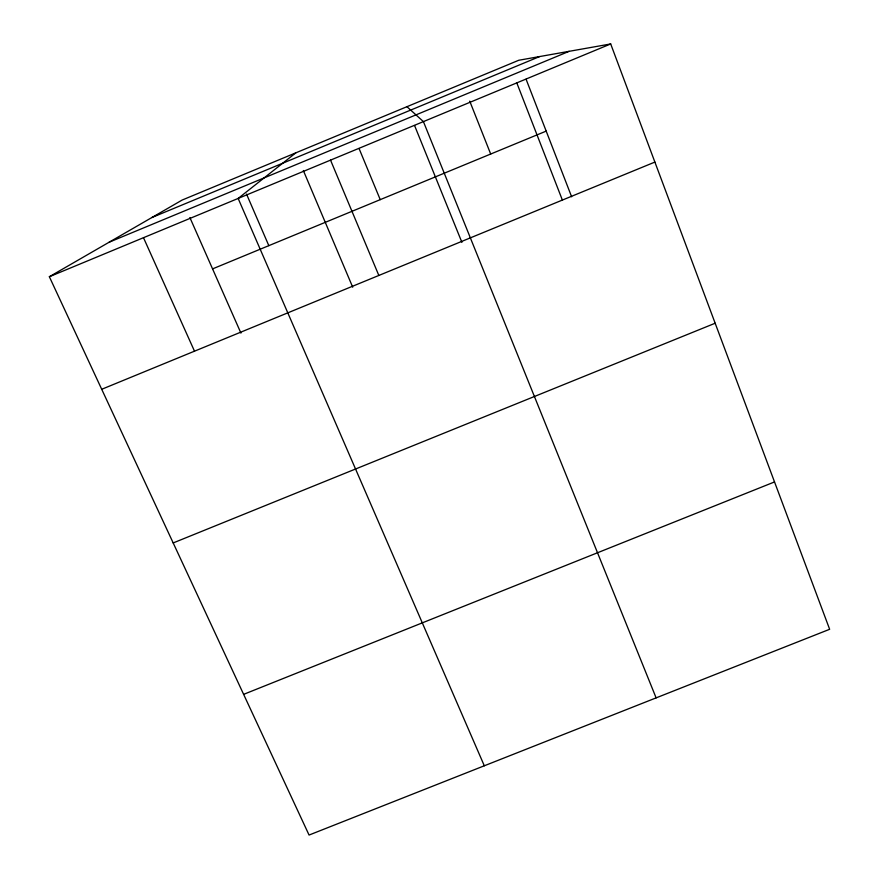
<?xml version="1.0" encoding="UTF-8"?>
<svg xmlns="http://www.w3.org/2000/svg" width="879" height="879" viewBox="0 0 879 879"><rect width="100%" height="100%" fill="white"/><g stroke="black" fill="none" stroke-linecap="round" stroke-linejoin="round"><path stroke-width="1.32" d="M295.86 152.825L238.154 198.434L484.307 765.785M49.356 276.731L182.151 200.049L518.742 60.266L610.696 43.95L829.644 629.287L309.067 835.05L49.356 276.731L610.696 43.95M151.814 217.563L539.64 56.553M109.161 242.197L569.142 51.323M212.564 268.886L546.189 131.114M101.711 389.287L654.888 162.077M173.185 542.936L715.165 323.23M243.626 694.355L774.531 481.934M406.933 106.7L423.414 121.61L656.119 697.882M143.486 237.693L194.501 351.171M189.897 217.574L240.934 333.108M246.527 194.083L268.82 245.648M303.343 170.526L352.71 287.191M330.537 160.132L378.838 275.457M359.061 148.507L380.233 199.643M414.558 125.488L461.914 242.351M469.738 101.14L490.691 154.034M516.797 82.89L562.373 200.071M526.092 79.242L571.636 196.786"/></g></svg>
